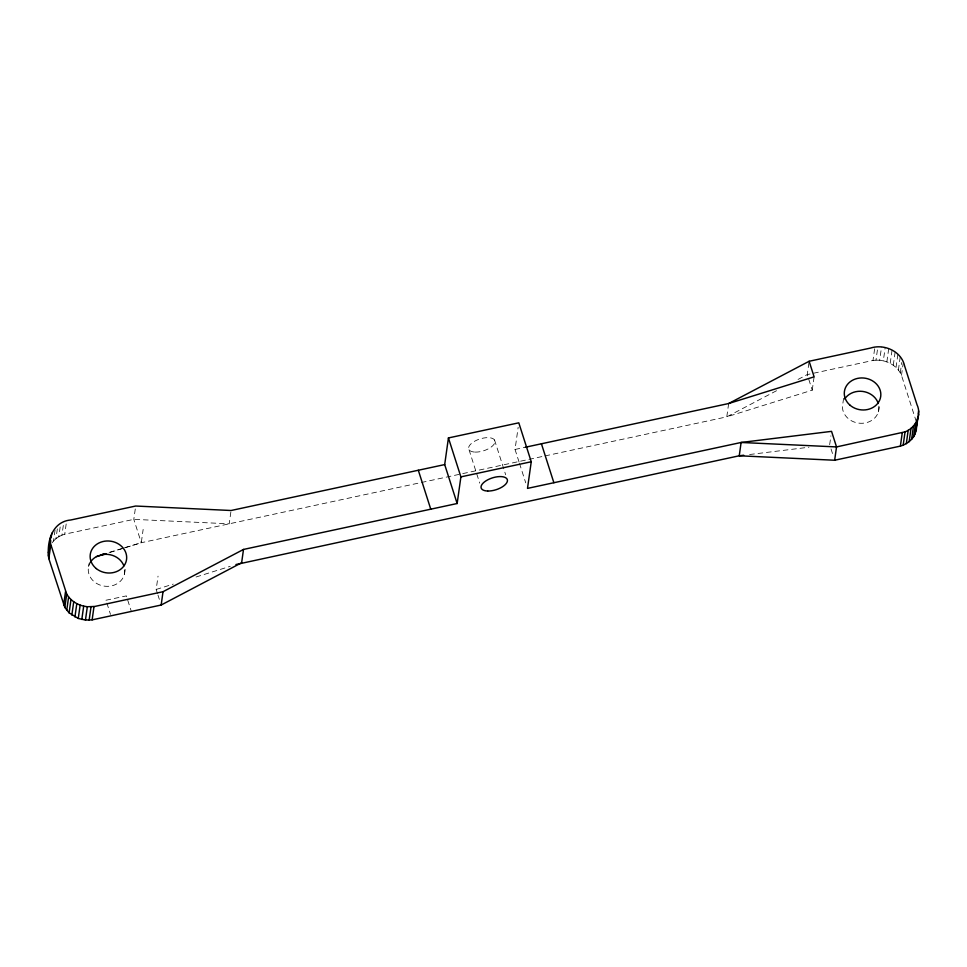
<?xml version="1.0" encoding="UTF-8"?>
<svg xmlns="http://www.w3.org/2000/svg" width="967" height="967" viewBox="0 0 967 967"><rect width="100%" height="100%" fill="white"/><g stroke="black" fill="none" stroke-linecap="round" stroke-linejoin="round"><path stroke-width="0.73" stroke-dasharray="4.83 3.63" d="M52.158 542.777L53.511 541.024L55.179 529.179M53.511 541.024L55.965 538.692L57.633 526.858M55.965 538.692L58.806 536.721L60.679 523.401M58.806 536.721L61.948 535.15L63.822 521.829M61.948 535.15L64.741 534.207L66.614 520.887M88.613 566.517L89.037 563.568M124.441 574.108L125.275 568.197M135.271 508.993L133.809 519.352L141.291 542.717L543.696 456.206M125.758 547.527L141.291 542.717L143.152 529.396M157.536 593.702L156.183 589.447L158.044 576.139M230.859 511.978L229.203 523.824L133.809 519.352L64.741 534.207M728.659 403.529L726.785 416.85L545.183 455.892M808.92 362.746L807.264 374.592L812.244 390.16L726.785 416.85L776.912 390.523M812.244 390.16L814.105 376.84M829.674 444.675L830.919 435.791M843.599 398.331L842.97 402.768A18.325 15.98 8 0 0 860.159 423.268A18.325 15.98 8 0 0 878.652 404.871M798.029 379.439L807.264 374.592L872.996 360.461L874.869 347.141M872.996 360.461L875.981 360.159L877.855 346.839M875.981 360.159L879.668 360.268L881.541 346.948M916.305 421.672L901.486 375.341C898.391 367.823 891.115 362.625 883.318 360.836L885.192 347.528M878.423 411.797L879.462 404.399M886.86 361.876L888.733 348.555M890.196 363.35L892.07 350.042M893.278 365.236L895.152 351.915M896.022 367.484L897.896 354.164M898.391 370.047L900.253 356.726M900.301 372.863L901.764 362.504M901.486 375.341L903.154 363.507M519.049 461.972L515.036 449.462L518.167 427.257M156.183 589.447L173.262 584.116M196.059 576.997L230.231 566.324M110.238 552.35L124.356 547.975M109.126 552.411L123.111 548.192M124.513 547.769L141.291 542.717M515.036 449.462L525.299 447.25M105.959 600.241L126.363 595.89L131.343 611.47M749.618 454.514L808.92 447.225M879.668 360.268L883.318 360.836M831.028 448.918L832.841 454.587M519.484 463.362L525.722 482.835M494.536 439.985L505.656 474.749M469.031 449.752L479.705 483.125M157.984 595.116L159.35 599.359M106.866 603.082L110.492 614.408M124.779 569.95A18.325 15.98 8 0 1 102.877 585.893A18.325 15.98 8 0 1 90.173 562.625M475.232 452.097A13.743 6.201 -17.7 0 0 495.007 441.532A13.743 6.201 -17.7 0 0 475.111 440.976A13.743 6.201 -17.7 0 0 475.232 452.097"/><path stroke-width="1.45" d="M448.434 437.942L460.896 476.876L457.149 503.517L243.503 549.437L241.629 562.758L161.163 605.028L92.131 619.859L85.459 620.052L78.267 618.445L69.104 612.836L64.825 607.457L48.821 558.636C46.331 542.596 51.867 521.564 70.784 519.992L135.682 506.031L231.077 510.503L444.687 464.583L448.434 437.942L518.795 422.821L531.246 461.755L527.498 488.395L741.109 442.475L831.547 431.355L836.528 446.923L834.654 460.244L739.247 455.783L235.924 564.535M48.362 556.001L50.743 536.274M50.344 543.575L50.755 540.613M51.166 537.652L51.795 533.216M48.821 558.636L50.695 545.328M63.641 604.967L65.514 591.659M64.825 607.457L66.699 594.137L50.236 542.68M66.747 610.274L68.609 596.953L66.699 594.137M69.104 612.836L70.978 599.516L68.609 596.953M71.848 615.085L73.722 601.764L70.978 599.516M74.93 616.958L76.804 603.65L73.722 601.764M78.267 618.445L80.14 605.124L76.804 603.65M81.808 619.472L83.682 606.164L80.14 605.124M85.459 620.052L87.332 606.732L94.657 606.478L163.024 591.707L243.503 549.437M89.145 620.161L91.019 606.841M92.131 619.859L94.004 606.551M161.163 605.028L163.024 591.707M834.654 460.244L900.386 446.113L902.259 432.793M900.386 446.113L903.178 445.171L905.052 431.85C915.592 427.97 921.962 415.109 916.994 404.665L904.544 365.719C901.389 351.251 884.189 343.66 870.687 348.035L809.125 361.271L728.659 403.529L525.299 447.25M903.178 445.171L906.321 443.599L908.194 430.279M906.321 443.599L909.161 441.617L911.035 428.308M909.161 441.617L911.615 439.296L913.489 425.976M911.615 439.296L913.646 436.661L915.519 423.341M913.646 436.661L915.205 433.784L917.079 420.476M917.175 421.358L917.804 416.922M918.215 413.961L918.638 410.999M915.205 433.784L918.65 414.227M48.35 552.773L49.921 546.524M916.257 430.726L916.764 424.32M90.173 562.625A18.325 15.98 8 0 1 96.446 556.617L104.932 553.668M905.052 431.85L836.528 446.923L741.109 442.475L739.247 455.783L743.696 455.239M728.659 403.529L814.105 376.84L809.125 361.271M96.446 556.617L106.007 553.656L100.737 554.937L105.427 554.296A18.325 15.98 8 0 1 123.873 565.816M460.896 476.876L531.246 461.755M83.682 606.164L87.332 606.732M541.423 443.78L553.873 482.726M444.687 464.583L457.149 503.517M418.312 470.252L430.762 509.186M844.735 398.948A18.325 15.98 8 0 1 862.818 391.442A18.325 15.98 8 0 1 878.278 403.505M849.824 405.028A18.325 15.98 8 0 0 880.284 398.477A18.325 15.98 8 0 0 857.584 378.387A18.325 15.98 8 0 0 849.824 405.028M96.277 568.584A18.325 15.98 8 0 0 126.314 560.8A18.325 15.98 8 0 0 102.611 541.617A18.325 15.98 8 0 0 96.277 568.584M487.694 491.031A13.743 6.201 -17.7 0 0 507.457 480.466A13.743 6.201 -17.7 0 0 487.561 479.91A13.743 6.201 -17.7 0 0 487.694 491.031"/></g></svg>
